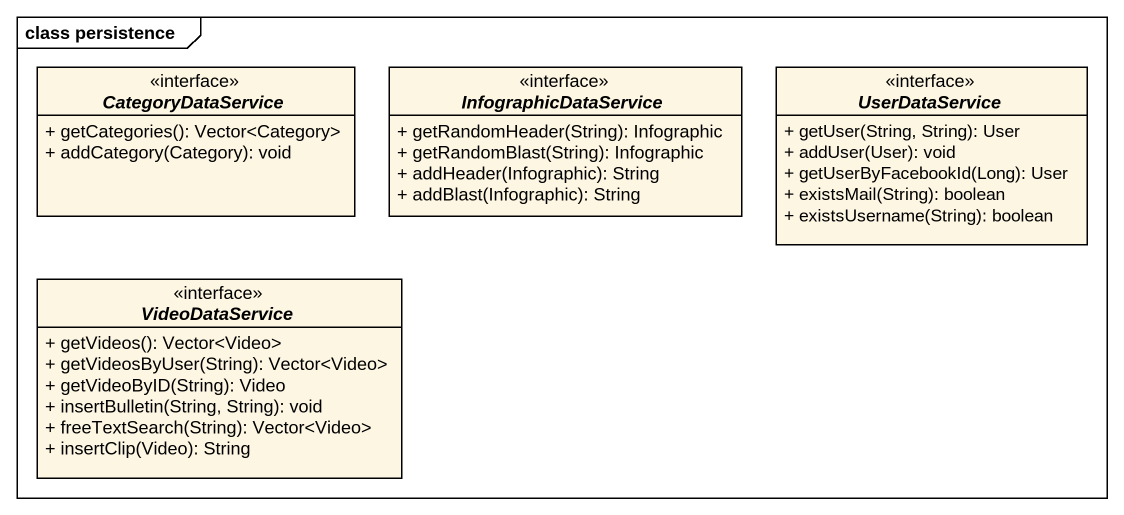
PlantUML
@startuml
mainframe class persistence
hide circle
hide empty members
skinparam classAttributeIconSize 0
interface CategoryDataService <<interface>> {
  + getCategories(): Vector<Category>
  + addCategory(Category): void
}
interface InfographicDataService <<interface>> {
  + getRandomHeader(String): Infographic
  + getRandomBlast(String): Infographic
  + addHeader(Infographic): String
  + addBlast(Infographic): String
}
interface UserDataService <<interface>> {
  + getUser(String, String): User
  + addUser(User): void
  + getUserByFacebookId(Long): User
  + existsMail(String): boolean
  + existsUsername(String): boolean
}
interface VideoDataService <<interface>> {
  + getVideos(): Vector<Video>
  + getVideosByUser(String): Vector<Video>
  + getVideoByID(String): Video
  + insertBulletin(String, String): void
  + freeTextSearch(String): Vector<Video>
  + insertClip(Video): String
}
@enduml
